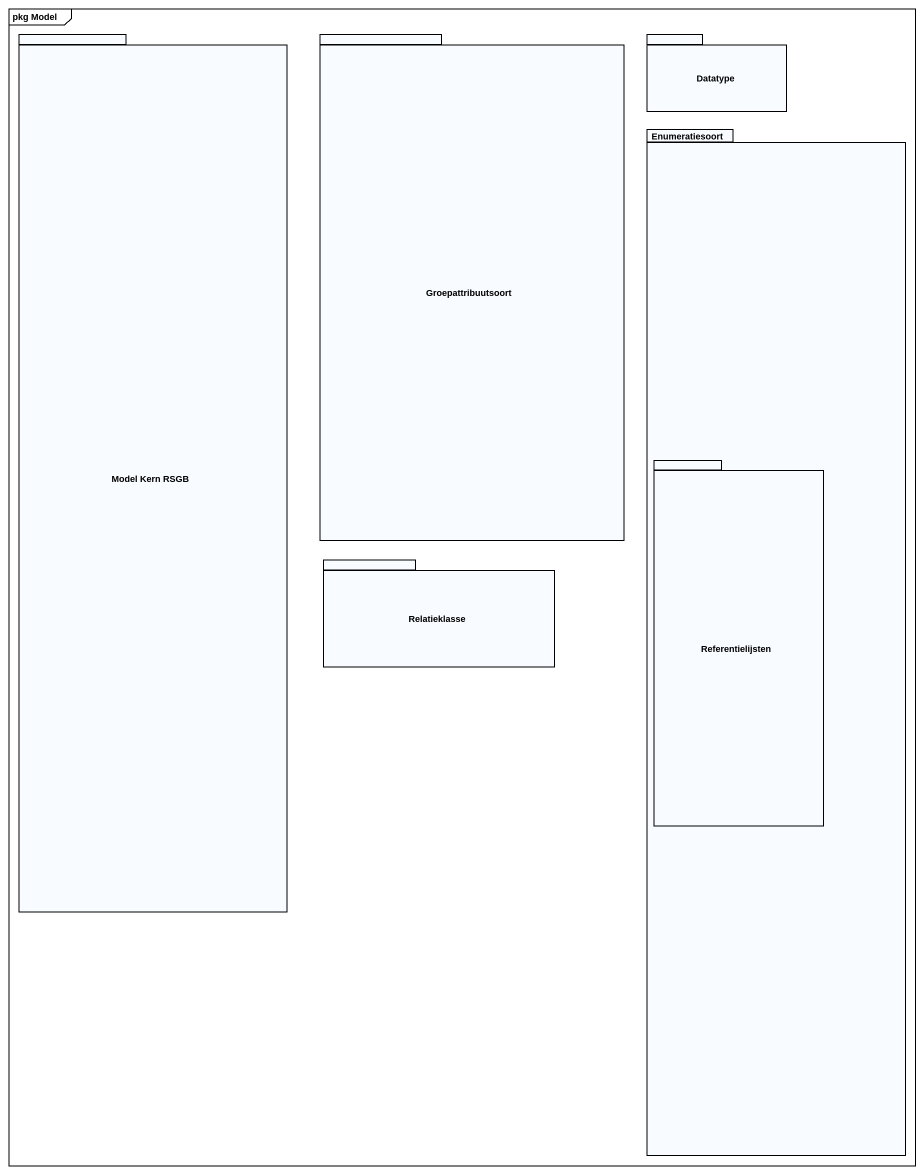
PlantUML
@startuml
mainframe pkg Model
package "Model Kern RSGB" as Model_Kern_RSGB {
}
package Groepattribuutsoort {
}
package Datatype {
}
package Enumeratiesoort {
  package Referentielijsten {
  }
}
package Relatieklasse {
}
@enduml
